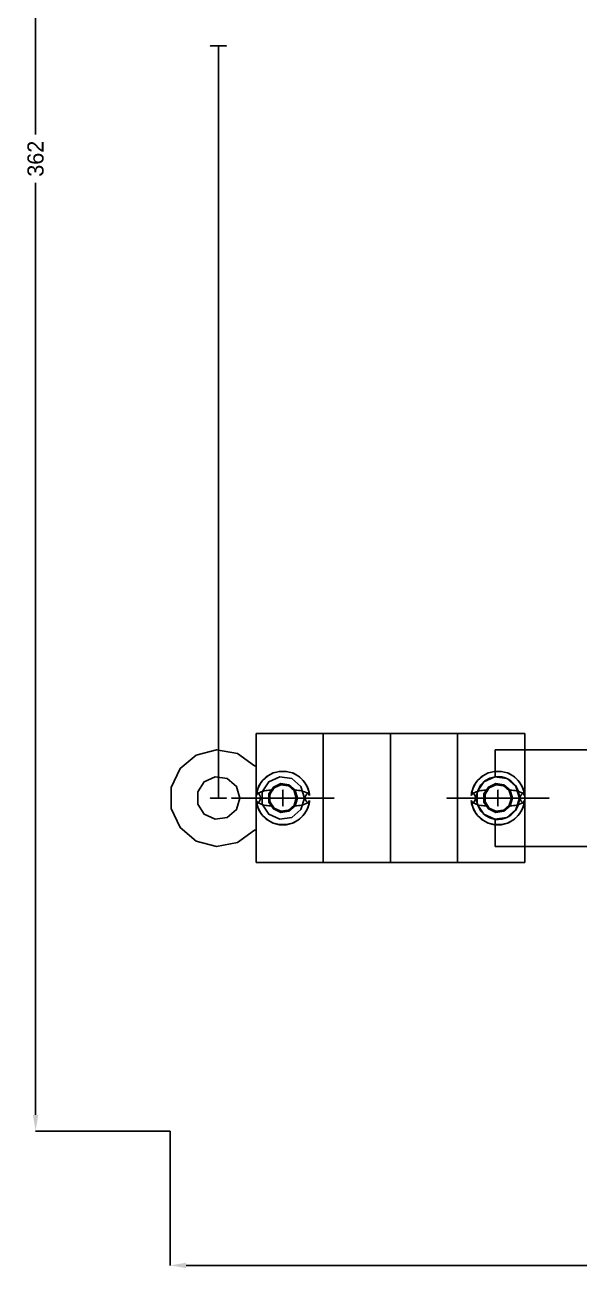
# Model space of a CAD drawing. Header units: millimetres. Extents: x -27 to 709, y -1034 to 466.
# Drawn here: x -27 to 76.3, y -27 to 205.9 of the extents above; entities that cross this region are included whole.
import ezdxf

# ---------------------------------------------------------------- set-up
doc = ezdxf.new("R2010")
doc.units = ezdxf.units.MM
doc.layers.add('DIMENSIONS', color=7, linetype='Continuous')
doc.layers.add('XY_AFT', color=7, linetype='Continuous')
doc.dimstyles.get("Standard").update_dxf_attribs({"dimtxt": 2.5, "dimasz": 2.5, "dimexe": 1.25, "dimexo": 0.625, "dimtad": 1, "dimcen": 2.5, "dimazin": 3, "dimtfac": 1, "dimtmove": 0, "dimatfit": 3})

# ---------------------------------------------------------------- blocks, each defined once
blk = doc.blocks.new('_CLOSEDFILLED')
at = {"color": 0, "linetype": 'BYBLOCK'}
blk.add_solid([(-1, 0.164), (0, 0), (-1, -0.164)], dxfattribs=at)
blk = doc.blocks.new('*D1')
for p, q in [((0, 0), (0, -25)), ((247, 0), (247, -25)), ((3, -25), (119, -25)), ((128, -25), (244, -25))]:
    blk.add_line(p, q)
at = {"layer": 'Defpoints'}
for p in [(0, 0), (247, 0), (0, -25)]:
    blk.add_point(p, dxfattribs=at)
at = {"layer": 'DIMENSIONS', "xscale": 3, "yscale": 3, "rotation": 180}
blk.add_blockref('_CLOSEDFILLED', (0, -25), dxfattribs=at)
at = {"layer": 'DIMENSIONS', "xscale": 3, "yscale": 3}
blk.add_blockref('_CLOSEDFILLED', (247, -25), dxfattribs=at)
at = {"layer": 'DIMENSIONS', "insert": (123.5, -25), "char_height": 3, "attachment_point": 5}
blk.add_mtext('247', dxfattribs=at)
blk = doc.blocks.new('*D2')
for p, q in [((0, 362), (-25, 362)), ((-25, 185.5), (-25, 359)), ((-25, 3), (-25, 176.5)), ((0, 0), (-25, 0))]:
    blk.add_line(p, q)
at = {"layer": 'Defpoints'}
for p in [(0, 362), (-25, 0), (0, 0)]:
    blk.add_point(p, dxfattribs=at)
at = {"layer": 'DIMENSIONS', "xscale": 3, "yscale": 3}
for p, rotation in [((-25, 362), 90), ((-25, 0), 270)]:
    blk.add_blockref('_CLOSEDFILLED', p, dxfattribs=dict(at, rotation=rotation))
at = {"layer": 'DIMENSIONS', "insert": (-25, 181), "char_height": 3, "attachment_point": 5, "rotation": 90}
blk.add_mtext('362', dxfattribs=at)

msp = doc.modelspace()

# ---------------------------------------------------------------- linework, layer by layer
at = {"layer": 'XY_AFT'}
for points in [[(9, 202), (9.811, 202), (10.3644, 202), (10.4847, 202), (10.1336, 202), (9.4226, 202), (8.5774, 202), (7.8664, 202), (7.5153, 202), (7.6356, 202), (8.189, 202), (9, 202)], [(9, 62), (9, 202)], [(16, 50), (16, 74)], [(16, 50), (16, 74)], [(16, 74), (66, 74)], [(16, 74), (28.51, 74)], [(16, 50), (16, 74)], [(16, 50), (16, 74)], [(16, 74), (66, 74)], [(16, 74), (28.51, 74)], [(53.49, 74), (52.872, 74), (51.3402, 74), (49.0126, 74), (46.0683, 74), (42.7339, 74), (39.2661, 74), (35.9317, 74), (32.9874, 74), (30.6598, 74), (29.128, 74), (28.51, 74)], [(28.51, 50), (28.51, 74)], [(28.51, 74), (28.7001, 74), (29.128, 74), (29.7855, 74), (30.6598, 74), (31.734, 74), (32.9874, 74), (34.3957, 74), (35.9317, 74), (37.5657, 74), (39.2661, 74), (41, 74)], [(28.51, 50), (28.51, 74)], [(41, 74), (42.7339, 74), (44.4343, 74), (46.0683, 74), (47.6043, 74), (49.0126, 74), (50.266, 74), (51.3402, 74), (52.2145, 74), (52.872, 74), (53.2999, 74), (53.49, 74)], [(41, 50), (41, 74)], [(53.49, 74), (66, 74)], [(53.49, 50), (53.49, 74)], [(53.49, 74), (66, 74)], [(53.49, 50), (53.49, 74)], [(66, 50), (66, 74)], [(66, 71), (66, 74)], [(66, 50), (66, 74)], [(66, 50), (66, 74)], [(15.7082, 68), (12.5259, 70.2806), (8.6763, 70.9942), (4.888, 70.0057), (1.8778, 67.5023), (0.2155, 63.9576), (0.2155, 60.0424), (1.8778, 56.4977), (4.888, 53.9943), (8.6763, 53.0058), (12.5259, 53.7194), (15.7082, 56)], [(15.7082, 68), (12.5259, 70.2806), (8.6763, 70.9942), (4.888, 70.0057), (1.8778, 67.5023), (0.2155, 63.9576), (0.2155, 60.0424), (1.8778, 56.4977), (4.888, 53.9943), (8.6763, 53.0058), (12.5259, 53.7194), (15.7082, 56)], [(66, 71), (60.5, 71)], [(60.5, 65.9686), (60.5, 71)], [(60.5, 71), (79.6567, 71)], [(60.5, 65.9686), (60.5, 71)], [(66, 71), (66, 53)], [(66, 71), (85.1201, 71)], [(15.7082, 68), (16, 68)], [(15.7082, 68), (16, 68)], [(16, 56), (16, 68)], [(16, 68), (16, 56)], [(13, 62), (12.365, 64.1626), (10.6617, 65.6385), (8.4307, 65.9593), (6.3806, 65.023), (5.162, 63.1269), (5.162, 60.8731), (6.3806, 58.977), (8.4307, 58.0407), (10.6617, 58.3615), (12.365, 59.8374), (13, 62)], [(13, 62), (12.365, 64.1626), (10.6617, 65.6385), (8.4307, 65.9593), (6.3806, 65.023), (5.162, 63.1269), (5.162, 60.8731), (6.3806, 58.977), (8.4307, 58.0407), (10.6617, 58.3615), (12.365, 59.8374), (13, 62)], [(25.9771, 62.4778), (25.6726, 63.7796), (25.0339, 64.9542), (24.1069, 65.9176), (22.9577, 66.6008), (21.6685, 66.9551), (20.3315, 66.9551), (19.0423, 66.6008), (17.8931, 65.9176), (16.9661, 64.9542), (16.3274, 63.7796), (16.0229, 62.4778)], [(25.8766, 63.1039), (25.463, 64.2543), (24.7825, 65.27), (23.8759, 66.0902), (22.7973, 66.6658), (21.6113, 66.9625), (20.3887, 66.9625), (19.2027, 66.6658), (18.1241, 66.0902), (17.2175, 65.27), (16.537, 64.2543), (16.1234, 63.1039)], [(25, 62), (24.365, 64.1626), (22.6617, 65.6385), (20.4307, 65.9593), (18.3806, 65.023), (17.162, 63.1269), (17.162, 60.8731), (18.3806, 58.977), (20.4307, 58.0407), (22.6617, 58.3615), (24.365, 59.8374), (25, 62)], [(25, 62), (24.365, 64.1626), (22.6617, 65.6385), (20.4307, 65.9593), (18.3806, 65.023), (17.162, 63.1269), (17.162, 60.8731), (18.3806, 58.977), (20.4307, 58.0407), (22.6617, 58.3615), (24.365, 59.8374), (25, 62)], [(25, 62), (24.365, 64.1626), (22.6617, 65.6385), (20.4307, 65.9593), (18.3806, 65.023), (17.162, 63.1269), (17.162, 60.8731), (18.3806, 58.977), (20.4307, 58.0407), (22.6617, 58.3615), (24.365, 59.8374), (25, 62)], [(25, 62), (24.365, 64.1626), (22.6617, 65.6385), (20.4307, 65.9593), (18.3806, 65.023), (17.162, 63.1269), (17.162, 60.8731), (18.3806, 58.977), (20.4307, 58.0407), (22.6617, 58.3615), (24.365, 59.8374), (25, 62)], [(25, 62), (24.365, 64.1626), (22.6617, 65.6385), (20.4307, 65.9593), (18.3806, 65.023), (17.162, 63.1269), (17.162, 60.8731), (18.3806, 58.977), (20.4307, 58.0407), (22.6617, 58.3615), (24.365, 59.8374), (25, 62)], [(25, 62), (24.365, 64.1626), (22.6617, 65.6385), (20.4307, 65.9593), (18.3806, 65.023), (17.162, 63.1269), (17.162, 60.8731), (18.3806, 58.977), (20.4307, 58.0407), (22.6617, 58.3615), (24.365, 59.8374), (25, 62)], [(65.9771, 62.4778), (65.6726, 63.7796), (65.0339, 64.9542), (64.1069, 65.9176), (62.9577, 66.6008), (61.6685, 66.9551), (60.3315, 66.9551), (59.0423, 66.6008), (57.8931, 65.9176), (56.9661, 64.9542), (56.3274, 63.7796), (56.0229, 62.4778)], [(65.8766, 63.1039), (65.463, 64.2543), (64.7825, 65.27), (63.8759, 66.0902), (62.7973, 66.6658), (61.6113, 66.9625), (60.3887, 66.9625), (59.2027, 66.6658), (58.1241, 66.0902), (57.2175, 65.27), (56.537, 64.2543), (56.1234, 63.1039)], [(60.5, 65.9686), (59.4861, 65.7025), (58.5762, 65.182), (57.8328, 64.4431), (57.3068, 63.5363), (57.0345, 62.5241), (57.0345, 61.4759), (57.3068, 60.4637), (57.8328, 59.5569), (58.5762, 58.818), (59.4861, 58.2975), (60.5, 58.0314)], [(65, 62), (64.365, 64.1626), (62.6617, 65.6385), (60.4307, 65.9593), (58.3806, 65.023), (57.162, 63.1269), (57.162, 60.8731), (58.3806, 58.977), (60.4307, 58.0407), (62.6617, 58.3615), (64.365, 59.8374), (65, 62)], [(65, 62), (64.365, 64.1626), (62.6617, 65.6385), (60.4307, 65.9593), (58.3806, 65.023), (57.162, 63.1269), (57.162, 60.8731), (58.3806, 58.977), (60.4307, 58.0407), (62.6617, 58.3615), (64.365, 59.8374), (65, 62)], [(65, 62), (64.365, 64.1626), (62.6617, 65.6385), (60.4307, 65.9593), (58.3806, 65.023), (57.162, 63.1269), (57.162, 60.8731), (58.3806, 58.977), (60.4307, 58.0407), (62.6617, 58.3615), (64.365, 59.8374), (65, 62)], [(65, 62), (64.365, 64.1626), (62.6617, 65.6385), (60.4307, 65.9593), (58.3806, 65.023), (57.162, 63.1269), (57.162, 60.8731), (58.3806, 58.977), (60.4307, 58.0407), (62.6617, 58.3615), (64.365, 59.8374), (65, 62)], [(65, 62), (64.365, 64.1626), (62.6617, 65.6385), (60.4307, 65.9593), (58.3806, 65.023), (57.162, 63.1269), (57.162, 60.8731), (58.3806, 58.977), (60.4307, 58.0407), (62.6617, 58.3615), (64.365, 59.8374), (65, 62)], [(65, 62), (64.9525, 62.6143), (64.8113, 63.2141), (64.5796, 63.785), (64.263, 64.3136), (63.869, 64.7873), (63.4068, 65.1949), (62.8876, 65.5266), (62.3236, 65.7747), (61.7282, 65.9332), (61.1154, 65.9983), (60.5, 65.9686)], [(16.0229, 62.4778), (16.059, 62.7661), (16.1046, 63.0172), (16.1511, 63.2198), (16.1906, 63.3673), (16.2175, 63.4586), (16.2296, 63.4976), (16.2273, 63.4903), (16.2128, 63.443), (16.1888, 63.361), (16.1581, 63.2474), (16.1234, 63.1039)], [(18.9844, 63.479), (18.691, 63.464), (18.3979, 63.4422), (18.1056, 63.4115), (17.8147, 63.37), (17.5261, 63.315), (17.2411, 63.2434), (16.9621, 63.1515), (16.6925, 63.0348), (16.4384, 62.8877), (16.2096, 62.7039), (16.0229, 62.4778)], [(16.1234, 63.1039), (16.3256, 62.9567), (16.5074, 62.7851), (16.6611, 62.5881), (16.776, 62.3663), (16.8386, 62.1247), (16.8386, 61.8753), (16.776, 61.6337), (16.6611, 61.4119), (16.5074, 61.2149), (16.3256, 61.0433), (16.1234, 60.8961)], [(23.7, 62), (23.2714, 63.4597), (22.1216, 64.456), (20.6157, 64.6725), (19.2319, 64.0405), (18.4094, 62.7607), (18.4094, 61.2393), (19.2319, 59.9595), (20.6157, 59.3275), (22.1216, 59.544), (23.2714, 60.5403), (23.7, 62)], [(23.7, 62), (23.2714, 63.4597), (22.1216, 64.456), (20.6157, 64.6725), (19.2319, 64.0405), (18.4094, 62.7607), (18.4094, 61.2393), (19.2319, 59.9595), (20.6157, 59.3275), (22.1216, 59.544), (23.2714, 60.5403), (23.7, 62)], [(18.5, 62), (18.5074, 62.192), (18.5291, 62.3804), (18.564, 62.5621), (18.6102, 62.734), (18.6652, 62.8936), (18.726, 63.0387), (18.7892, 63.1673), (18.851, 63.2774), (18.9071, 63.3673), (18.9529, 63.435), (18.9844, 63.479)], [(23.5, 62), (23.1031, 63.3516), (22.0385, 64.2741), (20.6442, 64.4746), (19.3628, 63.8894), (18.6013, 62.7043), (18.6013, 61.2957), (19.3628, 60.1106), (20.6442, 59.5254), (22.0385, 59.7259), (23.1031, 60.6484), (23.5, 62)], [(23.0156, 63.479), (22.7354, 63.7996), (22.4049, 64.0679), (22.0336, 64.2763), (21.6324, 64.4187), (21.2129, 64.4909), (20.7871, 64.4909), (20.3676, 64.4187), (19.9664, 64.2763), (19.5951, 64.0679), (19.2646, 63.7996), (18.9844, 63.479)], [(21, 62), (21, 62.811), (21, 63.3644), (21, 63.4847), (21, 63.1336), (21, 62.4226), (21, 61.5774), (21, 60.8664), (21, 60.5153), (21, 60.6356), (21, 61.189), (21, 62)], [(23.5, 62), (23.4926, 62.192), (23.4709, 62.3804), (23.436, 62.5621), (23.3898, 62.734), (23.3348, 62.8936), (23.274, 63.0387), (23.2108, 63.1673), (23.149, 63.2774), (23.0929, 63.3673), (23.0471, 63.435), (23.0156, 63.479)], [(25.9771, 62.4778), (25.7904, 62.7039), (25.5616, 62.8877), (25.3075, 63.0348), (25.0379, 63.1515), (24.7589, 63.2434), (24.4739, 63.315), (24.1853, 63.37), (23.8944, 63.4115), (23.6021, 63.4422), (23.309, 63.464), (23.0156, 63.479)], [(25.8766, 63.1039), (25.6744, 62.9567), (25.4926, 62.7851), (25.3389, 62.5881), (25.224, 62.3663), (25.1614, 62.1247), (25.1614, 61.8753), (25.224, 61.6337), (25.3389, 61.4119), (25.4926, 61.2149), (25.6744, 61.0433), (25.8766, 60.8961)], [(25.9771, 62.4778), (25.941, 62.7661), (25.8954, 63.0172), (25.8489, 63.2198), (25.8094, 63.3673), (25.7825, 63.4586), (25.7704, 63.4976), (25.7727, 63.4903), (25.7872, 63.443), (25.8112, 63.361), (25.8419, 63.2474), (25.8766, 63.1039)], [(56.0229, 62.4778), (56.059, 62.7661), (56.1046, 63.0172), (56.1511, 63.2198), (56.1906, 63.3673), (56.2175, 63.4586), (56.2296, 63.4976), (56.2273, 63.4903), (56.2128, 63.443), (56.1888, 63.361), (56.1581, 63.2474), (56.1234, 63.1039)], [(58.9844, 63.479), (58.691, 63.464), (58.3979, 63.4422), (58.1056, 63.4115), (57.8147, 63.37), (57.5261, 63.315), (57.2411, 63.2434), (56.9621, 63.1515), (56.6925, 63.0348), (56.4384, 62.8877), (56.2096, 62.7039), (56.0229, 62.4778)], [(56.1234, 63.1039), (56.3256, 62.9567), (56.5074, 62.7851), (56.6611, 62.5881), (56.776, 62.3663), (56.8386, 62.1247), (56.8386, 61.8753), (56.776, 61.6337), (56.6611, 61.4119), (56.5074, 61.2149), (56.3256, 61.0433), (56.1234, 60.8961)], [(63.7, 62), (63.2714, 63.4597), (62.1216, 64.456), (60.6157, 64.6725), (59.2319, 64.0405), (58.4094, 62.7607), (58.4094, 61.2393), (59.2319, 59.9595), (60.6157, 59.3275), (62.1216, 59.544), (63.2714, 60.5403), (63.7, 62)], [(63.7, 62), (63.2714, 63.4597), (62.1216, 64.456), (60.6157, 64.6725), (59.2319, 64.0405), (58.4094, 62.7607), (58.4094, 61.2393), (59.2319, 59.9595), (60.6157, 59.3275), (62.1216, 59.544), (63.2714, 60.5403), (63.7, 62)], [(58.5, 62), (58.5074, 62.192), (58.5291, 62.3804), (58.564, 62.5621), (58.6102, 62.734), (58.6652, 62.8936), (58.726, 63.0387), (58.7892, 63.1673), (58.851, 63.2774), (58.9071, 63.3673), (58.9529, 63.435), (58.9844, 63.479)], [(63.5, 62), (63.1031, 63.3516), (62.0385, 64.2741), (60.6442, 64.4746), (59.3628, 63.8894), (58.6013, 62.7043), (58.6013, 61.2957), (59.3628, 60.1106), (60.6442, 59.5254), (62.0385, 59.7259), (63.1031, 60.6484), (63.5, 62)], [(63.0156, 63.479), (62.7354, 63.7996), (62.4049, 64.0679), (62.0336, 64.2763), (61.6324, 64.4187), (61.2129, 64.4909), (60.7871, 64.4909), (60.3676, 64.4187), (59.9664, 64.2763), (59.5951, 64.0679), (59.2646, 63.7996), (58.9844, 63.479)], [(61, 62), (61, 62.811), (61, 63.3644), (61, 63.4847), (61, 63.1336), (61, 62.4226), (61, 61.5774), (61, 60.8664), (61, 60.5153), (61, 60.6356), (61, 61.189), (61, 62)], [(63.5, 62), (63.4926, 62.192), (63.4709, 62.3804), (63.436, 62.5621), (63.3898, 62.734), (63.3348, 62.8936), (63.274, 63.0387), (63.2108, 63.1673), (63.149, 63.2774), (63.0929, 63.3673), (63.0471, 63.435), (63.0156, 63.479)], [(65.9771, 62.4778), (65.7904, 62.7039), (65.5616, 62.8877), (65.3075, 63.0348), (65.0379, 63.1515), (64.7589, 63.2434), (64.4739, 63.315), (64.1853, 63.37), (63.8944, 63.4115), (63.6021, 63.4422), (63.309, 63.464), (63.0156, 63.479)], [(65.8766, 63.1039), (65.6744, 62.9567), (65.4926, 62.7851), (65.3389, 62.5881), (65.224, 62.3663), (65.1614, 62.1247), (65.1614, 61.8753), (65.224, 61.6337), (65.3389, 61.4119), (65.4926, 61.2149), (65.6744, 61.0433), (65.8766, 60.8961)], [(65.9771, 62.4778), (65.941, 62.7661), (65.8954, 63.0172), (65.8489, 63.2198), (65.8094, 63.3673), (65.7825, 63.4586), (65.7704, 63.4976), (65.7727, 63.4903), (65.7872, 63.443), (65.8112, 63.361), (65.8419, 63.2474), (65.8766, 63.1039)], [(9, 62), (9.811, 62), (10.3644, 62), (10.4847, 62), (10.1336, 62), (9.4226, 62), (8.5774, 62), (7.8664, 62), (7.5153, 62), (7.6356, 62), (8.189, 62), (9, 62)], [(18.5, 62), (16.2164, 62), (14.2578, 62), (12.7573, 62), (11.8167, 62), (11.5, 62), (11.8287, 62), (12.7805, 62), (14.2907, 62), (16.2567, 62), (18.545, 62), (21, 62)], [(16.0229, 61.5222), (16.2096, 61.2961), (16.4384, 61.1123), (16.6925, 60.9652), (16.9621, 60.8485), (17.2411, 60.7566), (17.5261, 60.685), (17.8147, 60.63), (18.1056, 60.5885), (18.3979, 60.5578), (18.691, 60.536), (18.9844, 60.521)], [(16.1234, 60.8961), (16.1581, 60.7526), (16.1888, 60.639), (16.2128, 60.557), (16.2273, 60.5097), (16.2296, 60.5024), (16.2175, 60.5414), (16.1906, 60.6327), (16.1511, 60.7802), (16.1046, 60.9828), (16.059, 61.2339), (16.0229, 61.5222)], [(16.0229, 61.5222), (16.3274, 60.2204), (16.9661, 59.0458), (17.8931, 58.0824), (19.0423, 57.3992), (20.3315, 57.0449), (21.6685, 57.0449), (22.9577, 57.3992), (24.1069, 58.0824), (25.0339, 59.0458), (25.6726, 60.2204), (25.9771, 61.5222)], [(16.1234, 60.8961), (16.537, 59.7457), (17.2175, 58.73), (18.1241, 57.9098), (19.2027, 57.3342), (20.3887, 57.0375), (21.6113, 57.0375), (22.7973, 57.3342), (23.8759, 57.9098), (24.7825, 58.73), (25.463, 59.7457), (25.8766, 60.8961)], [(18.9844, 60.521), (18.9529, 60.565), (18.9071, 60.6327), (18.851, 60.7226), (18.7892, 60.8327), (18.726, 60.9613), (18.6652, 61.1064), (18.6102, 61.266), (18.564, 61.4379), (18.5291, 61.6196), (18.5074, 61.808), (18.5, 62)], [(21, 62), (23.455, 62), (25.7433, 62), (27.7093, 62), (29.2195, 62), (30.1713, 62), (30.5, 62), (30.1833, 62), (29.2427, 62), (27.7422, 62), (25.7836, 62), (23.5, 62)], [(23.0156, 60.521), (23.0471, 60.565), (23.0929, 60.6327), (23.149, 60.7226), (23.2108, 60.8327), (23.274, 60.9613), (23.3348, 61.1064), (23.3898, 61.266), (23.436, 61.4379), (23.4709, 61.6196), (23.4926, 61.808), (23.5, 62)], [(23.0156, 60.521), (23.309, 60.536), (23.6021, 60.5578), (23.8944, 60.5885), (24.1853, 60.63), (24.4739, 60.685), (24.7589, 60.7566), (25.0379, 60.8485), (25.3075, 60.9652), (25.5616, 61.1123), (25.7904, 61.2961), (25.9771, 61.5222)], [(25.8766, 60.8961), (25.8419, 60.7526), (25.8112, 60.639), (25.7872, 60.557), (25.7727, 60.5097), (25.7704, 60.5024), (25.7825, 60.5414), (25.8094, 60.6327), (25.8489, 60.7802), (25.8954, 60.9828), (25.941, 61.2339), (25.9771, 61.5222)], [(58.5, 62), (56.2164, 62), (54.2578, 62), (52.7573, 62), (51.8167, 62), (51.5, 62), (51.8287, 62), (52.7805, 62), (54.2907, 62), (56.2567, 62), (58.545, 62), (61, 62)], [(56.0229, 61.5222), (56.2096, 61.2961), (56.4384, 61.1123), (56.6925, 60.9652), (56.9621, 60.8485), (57.2411, 60.7566), (57.5261, 60.685), (57.8147, 60.63), (58.1056, 60.5885), (58.3979, 60.5578), (58.691, 60.536), (58.9844, 60.521)], [(56.1234, 60.8961), (56.1581, 60.7526), (56.1888, 60.639), (56.2128, 60.557), (56.2273, 60.5097), (56.2296, 60.5024), (56.2175, 60.5414), (56.1906, 60.6327), (56.1511, 60.7802), (56.1046, 60.9828), (56.059, 61.2339), (56.0229, 61.5222)], [(56.0229, 61.5222), (56.3274, 60.2204), (56.9661, 59.0458), (57.8931, 58.0824), (59.0423, 57.3992), (60.3315, 57.0449), (61.6685, 57.0449), (62.9577, 57.3992), (64.1069, 58.0824), (65.0339, 59.0458), (65.6726, 60.2204), (65.9771, 61.5222)], [(56.1234, 60.8961), (56.537, 59.7457), (57.2175, 58.73), (58.1241, 57.9098), (59.2027, 57.3342), (60.3887, 57.0375), (61.6113, 57.0375), (62.7973, 57.3342), (63.8759, 57.9098), (64.7825, 58.73), (65.463, 59.7457), (65.8766, 60.8961)], [(58.9844, 60.521), (58.9529, 60.565), (58.9071, 60.6327), (58.851, 60.7226), (58.7892, 60.8327), (58.726, 60.9613), (58.6652, 61.1064), (58.6102, 61.266), (58.564, 61.4379), (58.5291, 61.6196), (58.5074, 61.808), (58.5, 62)], [(60.5, 58.0314), (61.1154, 58.0017), (61.7282, 58.0668), (62.3236, 58.2253), (62.8876, 58.4734), (63.4068, 58.8051), (63.869, 59.2127), (64.263, 59.6864), (64.5796, 60.215), (64.8113, 60.7859), (64.9525, 61.3857), (65, 62)], [(61, 62), (63.455, 62), (65.7433, 62), (67.7093, 62), (69.2195, 62), (70.1713, 62), (70.5, 62), (70.1833, 62), (69.2427, 62), (67.7422, 62), (65.7836, 62), (63.5, 62)], [(63.0156, 60.521), (63.0471, 60.565), (63.0929, 60.6327), (63.149, 60.7226), (63.2108, 60.8327), (63.274, 60.9613), (63.3348, 61.1064), (63.3898, 61.266), (63.436, 61.4379), (63.4709, 61.6196), (63.4926, 61.808), (63.5, 62)], [(63.0156, 60.521), (63.309, 60.536), (63.6021, 60.5578), (63.8944, 60.5885), (64.1853, 60.63), (64.4739, 60.685), (64.7589, 60.7566), (65.0379, 60.8485), (65.3075, 60.9652), (65.5616, 61.1123), (65.7904, 61.2961), (65.9771, 61.5222)], [(65.8766, 60.8961), (65.8419, 60.7526), (65.8112, 60.639), (65.7872, 60.557), (65.7727, 60.5097), (65.7704, 60.5024), (65.7825, 60.5414), (65.8094, 60.6327), (65.8489, 60.7802), (65.8954, 60.9828), (65.941, 61.2339), (65.9771, 61.5222)], [(18.9844, 60.521), (19.2646, 60.2004), (19.5951, 59.9321), (19.9664, 59.7237), (20.3676, 59.5813), (20.7871, 59.5091), (21.2129, 59.5091), (21.6324, 59.5813), (22.0336, 59.7237), (22.4049, 59.9321), (22.7354, 60.2004), (23.0156, 60.521)], [(58.9844, 60.521), (59.2646, 60.2004), (59.5951, 59.9321), (59.9664, 59.7237), (60.3676, 59.5813), (60.7871, 59.5091), (61.2129, 59.5091), (61.6324, 59.5813), (62.0336, 59.7237), (62.4049, 59.9321), (62.7354, 60.2004), (63.0156, 60.521)], [(15.7082, 56), (16, 56)], [(15.7082, 56), (16, 56)], [(60.5, 53), (60.5, 58.0314)], [(60.5, 53), (60.5, 58.0314)], [(66, 53), (60.5, 53)], [(60.5, 53), (79.6567, 53)], [(66, 50), (66, 53)], [(66, 53), (85.1201, 53)], [(16, 50), (28.51, 50)], [(16, 50), (66, 50)], [(16, 50), (28.51, 50)], [(16, 50), (66, 50)], [(53.49, 50), (52.872, 50), (51.3402, 50), (49.0126, 50), (46.0683, 50), (42.7339, 50), (39.2661, 50), (35.9317, 50), (32.9874, 50), (30.6598, 50), (29.128, 50), (28.51, 50)], [(28.51, 50), (28.7001, 50), (29.128, 50), (29.7855, 50), (30.6598, 50), (31.734, 50), (32.9874, 50), (34.3957, 50), (35.9317, 50), (37.5657, 50), (39.2661, 50), (41, 50)], [(41, 50), (42.7339, 50), (44.4343, 50), (46.0683, 50), (47.6043, 50), (49.0126, 50), (50.266, 50), (51.3402, 50), (52.2145, 50), (52.872, 50), (53.2999, 50), (53.49, 50)], [(53.49, 50), (66, 50)], [(53.49, 50), (66, 50)]]:
    msp.add_lwpolyline(points, dxfattribs=at)

# ---------------------------------------------------------------- dimensions: what is measured, and where the dimension line sits
at = {"layer": 'DIMENSIONS'}
dim = msp.add_linear_dim(base=(-25, 0), p1=(0, 0), p2=(0, 362), angle=90, dimstyle='Standard', override={"dimtxt": 3, "dimasz": 3, "dimdec": 3}, dxfattribs=at)
dim.commit()
dim.dimension.update_dxf_attribs({"geometry": '*D2', "text_midpoint": (-25, 181)})
dim = msp.add_linear_dim(base=(0, -25), p1=(0, 0), p2=(247, 0), dimstyle='Standard', override={"dimtxt": 3, "dimasz": 3, "dimdec": 3}, dxfattribs=at)
dim.commit()
dim.dimension.update_dxf_attribs({"geometry": '*D1', "text_midpoint": (123.5, -25)})

doc.saveas('drawing.dxf')
